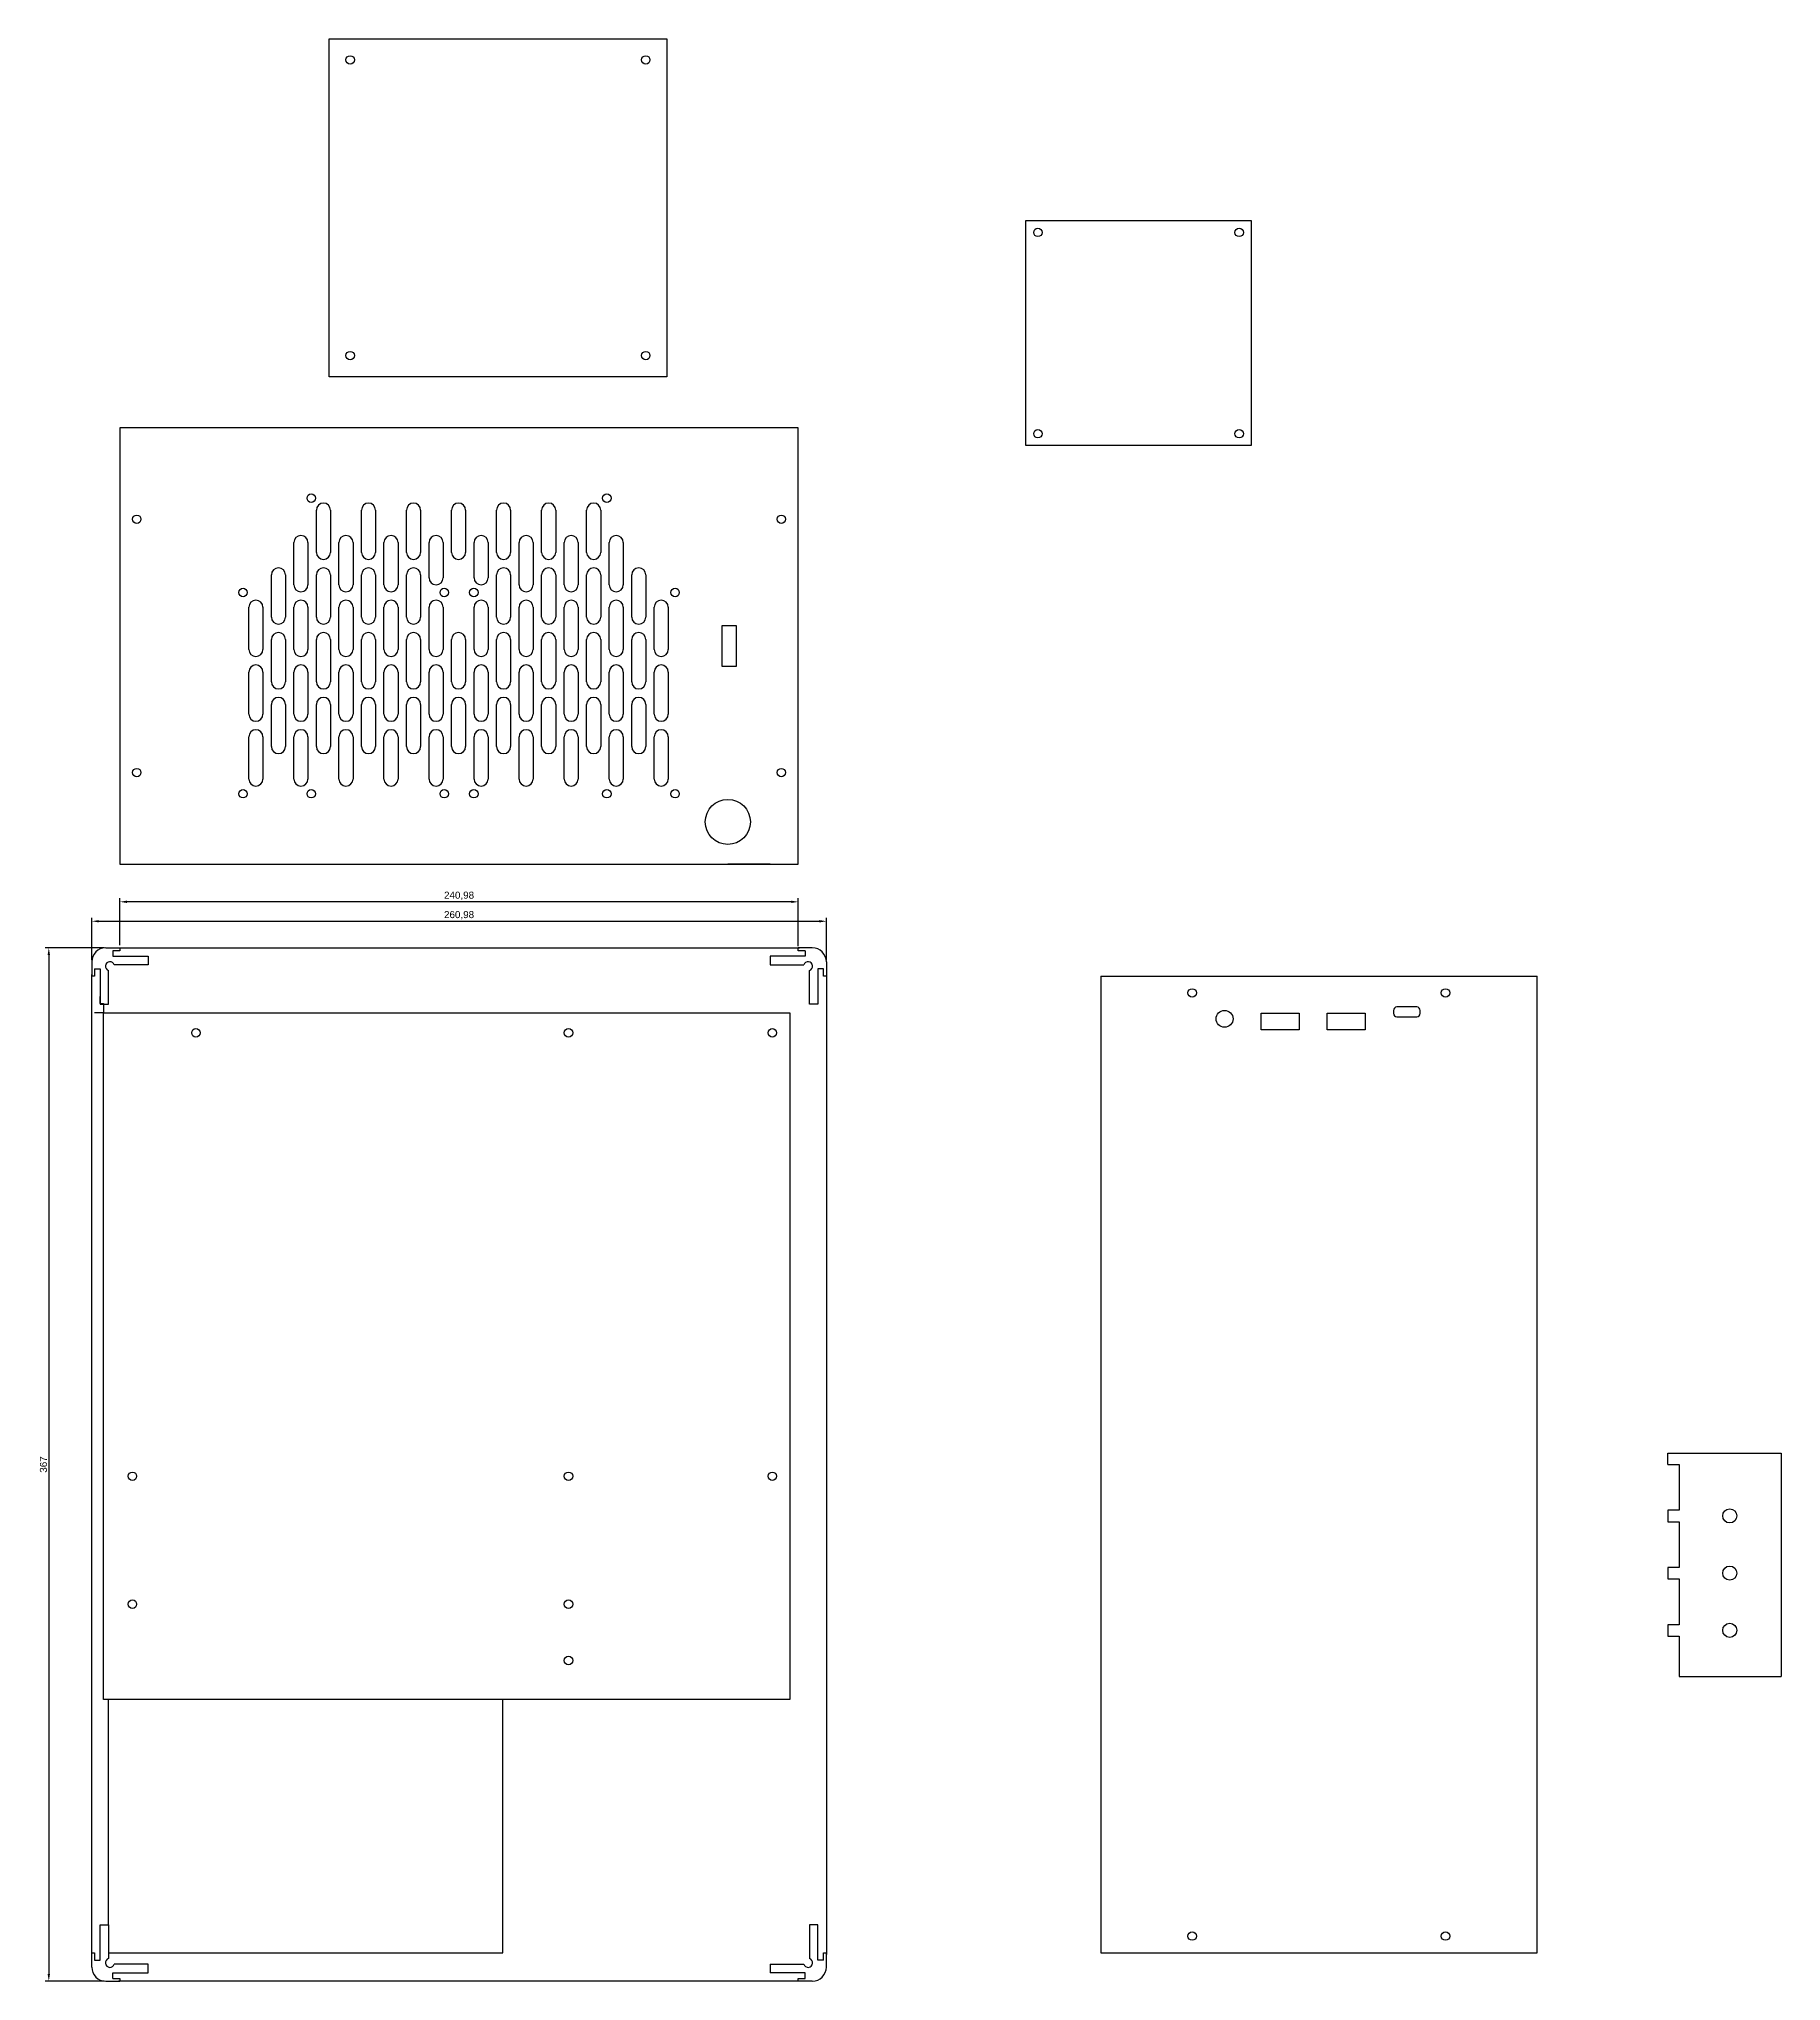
# Model space of a CAD drawing. Header units: millimetres. Extents: x 1161 to 6255, y 1546 to 2671.
# Drawn here: x 2227 to 2846, y 1981 to 2671 of the extents above; entities that cross this region are included whole.
import ezdxf

# ---------------------------------------------------------------- set-up
doc = ezdxf.new("R2010")
doc.units = ezdxf.units.MM
doc.styles.get("Standard").update_dxf_attribs({"font": 'arial.ttf'})
doc.dimstyles.new('ISO-25', dxfattribs={"dimtxt": 2.5, "dimasz": 2.5, "dimexe": 1.25, "dimexo": 0.625, "dimtad": 1, "dimtxsty": 'Standard', "dimcen": 2.5, "dimadec": 0, "dimazin": 0, "dimtfac": 1, "dimtmove": 0, "dimatfit": 3, "dimfxl": 1, "dimarcsym": 0})

# ---------------------------------------------------------------- blocks, each defined once
blk = doc.blocks.new('*D48')
at = {"color": 0, "lineweight": -2, "transparency": 16777216}
for p, q in [((2250.4, 2347.71), (2229.53, 2347.71)), ((2230.78, 2345.21), (2230.78, 1983.21)), ((2250.4, 1980.71), (2229.53, 1980.71))]:
    blk.add_line(p, q, dxfattribs=at)
at = {"color": 0, "transparency": 16777216}
for points in [[(2230.36, 2345.21), (2231.2, 2345.21), (2230.78, 2347.71)], [(2230.36, 1983.21), (2231.2, 1983.21), (2230.78, 1980.71)]]:
    blk.add_solid(points, dxfattribs=at)
at = {"layer": 'Defpoints', "color": 0, "transparency": 16777216}
for p in [(2251.03, 2347.71), (2230.78, 1980.71), (2251.03, 1980.71)]:
    blk.add_point(p, dxfattribs=at)
at = {"color": 0, "transparency": 16777216, "insert": (2228.88, 2164.21), "char_height": 2.5, "attachment_point": 5, "rotation": 90}
blk.add_mtext('367', dxfattribs=at)
blk = doc.blocks.new('*D49')
at = {"color": 0, "lineweight": -2, "transparency": 16777216}
for p, q in [((2246.03, 2343.33), (2246.03, 2358.41)), ((2248.53, 2357.16), (2504.51, 2357.16)), ((2507.01, 2343.33), (2507.01, 2358.41))]:
    blk.add_line(p, q, dxfattribs=at)
at = {"color": 0, "transparency": 16777216}
for points in [[(2248.53, 2357.58), (2248.53, 2356.74), (2246.03, 2357.16)], [(2504.51, 2357.58), (2504.51, 2356.74), (2507.01, 2357.16)]]:
    blk.add_solid(points, dxfattribs=at)
at = {"layer": 'Defpoints', "color": 0, "transparency": 16777216}
for p in [(2507.01, 2357.16), (2246.03, 2342.71), (2507.01, 2342.71)]:
    blk.add_point(p, dxfattribs=at)
at = {"color": 0, "transparency": 16777216, "insert": (2376.52, 2359.29), "char_height": 2.5, "attachment_point": 5}
blk.add_mtext('260,98', dxfattribs=at)
blk = doc.blocks.new('*D182')
at = {"color": 0, "lineweight": -2, "transparency": 16777216}
for p, q in [((2256.03, 2348.62), (2256.03, 2365.31)), ((2494.51, 2364.06), (2258.53, 2364.06)), ((2497.01, 2348.33), (2497.01, 2365.31))]:
    blk.add_line(p, q, dxfattribs=at)
at = {"color": 0, "transparency": 16777216}
for points in [[(2258.53, 2364.48), (2258.53, 2363.64), (2256.03, 2364.06)], [(2494.51, 2364.48), (2494.51, 2363.64), (2497.01, 2364.06)]]:
    blk.add_solid(points, dxfattribs=at)
at = {"layer": 'Defpoints', "color": 0, "transparency": 16777216}
for p in [(2256.03, 2364.06), (2256.03, 2348), (2497.01, 2347.71)]:
    blk.add_point(p, dxfattribs=at)
at = {"color": 0, "transparency": 16777216, "insert": (2376.52, 2366.19), "char_height": 2.5, "attachment_point": 5}
blk.add_mtext('240,98', dxfattribs=at)

msp = doc.modelspace()

# ---------------------------------------------------------------- linework, layer by layer
for p, q in [((2330.323, 2670.564), (2450.323, 2670.564)), ((2330.323, 2550.564), (2330.323, 2670.564)), ((2450.323, 2670.564), (2450.323, 2550.564)), ((2577.92, 2606.08), (2657.92, 2606.08)), ((2577.92, 2526.08), (2577.92, 2606.08)), ((2657.92, 2606.08), (2657.92, 2526.08)), ((2450.323, 2550.564), (2330.323, 2550.564)), ((2497.007, 2532.441), (2256.027, 2532.441)), ((2256.027, 2532.441), (2256.027, 2377.441)), ((2497.007, 2377.441), (2497.007, 2532.441)), ((2657.92, 2526.08), (2577.92, 2526.08)), ((2325.844, 2488.181), (2325.844, 2503.181)), ((2330.844, 2503.181), (2330.844, 2488.181)), ((2341.844, 2488.181), (2341.844, 2503.181)), ((2346.844, 2503.181), (2346.844, 2488.181)), ((2357.844, 2488.181), (2357.844, 2503.181)), ((2362.844, 2503.181), (2362.844, 2488.181)), ((2373.844, 2488.181), (2373.844, 2503.181)), ((2378.844, 2503.181), (2378.844, 2488.181)), ((2389.844, 2488.181), (2389.844, 2503.181)), ((2394.844, 2503.181), (2394.844, 2488.181)), ((2405.844, 2488.181), (2405.844, 2503.181)), ((2410.844, 2503.181), (2410.844, 2488.181)), ((2421.844, 2488.181), (2421.844, 2503.181)), ((2426.844, 2503.181), (2426.844, 2488.181)), ((2317.844, 2476.681), (2317.844, 2491.681)), ((2322.844, 2491.681), (2322.844, 2476.681)), ((2333.844, 2476.681), (2333.844, 2491.681)), ((2338.844, 2491.681), (2338.844, 2476.681)), ((2349.844, 2476.681), (2349.844, 2491.681)), ((2354.844, 2491.681), (2354.844, 2476.681)), ((2365.844, 2479.181), (2365.844, 2491.681)), ((2370.844, 2491.681), (2370.844, 2479.181)), ((2381.844, 2479.181), (2381.844, 2491.681)), ((2386.844, 2491.681), (2386.844, 2479.181)), ((2397.844, 2476.681), (2397.844, 2491.681)), ((2402.844, 2491.681), (2402.844, 2476.681)), ((2413.844, 2476.681), (2413.844, 2491.681)), ((2418.844, 2491.681), (2418.844, 2476.681)), ((2429.844, 2476.681), (2429.844, 2491.681)), ((2434.844, 2491.681), (2434.844, 2476.681)), ((2309.844, 2465.181), (2309.844, 2480.181)), ((2314.844, 2480.181), (2314.844, 2465.181)), ((2325.844, 2465.181), (2325.844, 2480.181)), ((2330.844, 2480.181), (2330.844, 2465.181)), ((2341.844, 2465.181), (2341.844, 2480.181)), ((2346.844, 2480.181), (2346.844, 2465.181)), ((2357.844, 2465.181), (2357.844, 2480.181)), ((2362.844, 2480.181), (2362.844, 2465.181)), ((2389.844, 2465.181), (2389.844, 2480.181)), ((2394.844, 2480.181), (2394.844, 2465.181)), ((2405.844, 2465.181), (2405.844, 2480.181)), ((2410.844, 2480.181), (2410.844, 2465.181)), ((2421.844, 2465.181), (2421.844, 2480.181)), ((2426.844, 2480.181), (2426.844, 2465.181)), ((2437.844, 2465.181), (2437.844, 2480.181)), ((2442.844, 2480.181), (2442.844, 2465.181)), ((2301.844, 2453.681), (2301.844, 2468.681)), ((2306.844, 2468.681), (2306.844, 2453.681)), ((2306.844, 2468.681), (2306.844, 2461.181)), ((2317.844, 2453.681), (2317.844, 2468.681)), ((2322.844, 2468.681), (2322.844, 2453.681)), ((2333.844, 2453.681), (2333.844, 2468.681)), ((2338.844, 2468.681), (2338.844, 2453.681)), ((2349.844, 2453.681), (2349.844, 2468.681)), ((2354.844, 2468.681), (2354.844, 2453.681)), ((2365.844, 2453.681), (2365.844, 2468.681)), ((2370.844, 2468.681), (2370.844, 2453.681)), ((2381.844, 2453.681), (2381.844, 2468.681)), ((2386.844, 2468.681), (2386.844, 2453.681)), ((2397.844, 2453.681), (2397.844, 2468.681)), ((2402.844, 2468.681), (2402.844, 2453.681)), ((2413.844, 2453.681), (2413.844, 2468.681)), ((2418.844, 2468.681), (2418.844, 2453.681)), ((2429.844, 2453.681), (2429.844, 2468.681)), ((2434.844, 2468.681), (2434.844, 2453.681)), ((2445.844, 2453.681), (2445.844, 2468.681)), ((2450.844, 2468.681), (2450.844, 2453.681)), ((2309.844, 2442.181), (2309.844, 2457.181)), ((2314.844, 2457.181), (2314.844, 2442.181)), ((2325.844, 2442.181), (2325.844, 2457.181)), ((2330.844, 2457.181), (2330.844, 2442.181)), ((2341.844, 2442.181), (2341.844, 2457.181)), ((2346.844, 2457.181), (2346.844, 2442.181)), ((2357.844, 2442.181), (2357.844, 2457.181)), ((2362.844, 2457.181), (2362.844, 2442.181)), ((2373.844, 2442.181), (2373.844, 2457.181)), ((2378.844, 2457.181), (2378.844, 2442.181)), ((2389.844, 2442.181), (2389.844, 2457.181)), ((2394.844, 2457.181), (2394.844, 2442.181)), ((2405.844, 2442.181), (2405.844, 2457.181)), ((2410.844, 2457.181), (2410.844, 2442.181)), ((2421.844, 2442.181), (2421.844, 2457.181)), ((2426.844, 2457.181), (2426.844, 2442.181)), ((2437.844, 2442.181), (2437.844, 2457.181)), ((2442.844, 2457.181), (2442.844, 2442.181)), ((2470.007, 2447.691), (2470.007, 2462.191)), ((2470.007, 2462.191), (2475.007, 2462.191)), ((2475.007, 2462.191), (2475.007, 2447.691)), ((2301.844, 2430.681), (2301.844, 2445.681)), ((2306.844, 2445.681), (2306.844, 2430.681)), ((2317.844, 2430.681), (2317.844, 2445.681)), ((2322.844, 2445.681), (2322.844, 2430.681)), ((2333.844, 2430.681), (2333.844, 2445.681)), ((2338.844, 2445.681), (2338.844, 2430.681)), ((2349.844, 2430.681), (2349.844, 2445.681)), ((2354.844, 2445.681), (2354.844, 2430.681)), ((2365.844, 2430.681), (2365.844, 2445.681)), ((2370.844, 2445.681), (2370.844, 2430.681)), ((2381.844, 2430.681), (2381.844, 2445.681)), ((2386.844, 2445.681), (2386.844, 2430.681)), ((2397.844, 2430.681), (2397.844, 2445.681)), ((2402.844, 2445.681), (2402.844, 2430.681)), ((2413.844, 2430.681), (2413.844, 2445.681)), ((2418.844, 2445.681), (2418.844, 2430.681)), ((2429.844, 2430.681), (2429.844, 2445.681)), ((2434.844, 2445.681), (2434.844, 2430.681)), ((2445.844, 2430.681), (2445.844, 2445.681)), ((2450.844, 2445.681), (2450.844, 2430.681)), ((2475.007, 2447.691), (2470.007, 2447.691)), ((2309.844, 2419.181), (2309.844, 2434.181)), ((2314.844, 2434.181), (2314.844, 2419.181)), ((2325.844, 2419.181), (2325.844, 2434.181)), ((2330.844, 2434.181), (2330.844, 2419.181)), ((2341.844, 2419.181), (2341.844, 2434.181)), ((2346.844, 2434.181), (2346.844, 2419.181)), ((2357.844, 2419.181), (2357.844, 2434.181)), ((2362.844, 2434.181), (2362.844, 2419.181)), ((2373.844, 2419.181), (2373.844, 2434.181)), ((2378.844, 2434.181), (2378.844, 2419.181)), ((2389.844, 2419.181), (2389.844, 2434.181)), ((2394.844, 2434.181), (2394.844, 2419.181)), ((2405.844, 2419.181), (2405.844, 2434.181)), ((2410.844, 2434.181), (2410.844, 2419.181)), ((2421.844, 2419.181), (2421.844, 2434.181)), ((2426.844, 2434.181), (2426.844, 2419.181)), ((2437.844, 2419.181), (2437.844, 2434.181)), ((2442.844, 2434.181), (2442.844, 2419.181)), ((2301.844, 2407.681), (2301.844, 2422.681)), ((2306.844, 2422.681), (2306.844, 2407.681)), ((2317.844, 2407.681), (2317.844, 2422.681)), ((2322.844, 2422.681), (2322.844, 2407.681)), ((2333.844, 2407.681), (2333.844, 2422.681)), ((2338.844, 2422.681), (2338.844, 2407.681)), ((2349.844, 2407.681), (2349.844, 2422.681)), ((2354.844, 2422.681), (2354.844, 2407.681)), ((2365.844, 2407.681), (2365.844, 2422.681)), ((2370.844, 2422.681), (2370.844, 2407.681)), ((2381.844, 2407.681), (2381.844, 2422.681)), ((2386.844, 2422.681), (2386.844, 2407.681)), ((2397.844, 2407.681), (2397.844, 2422.681)), ((2402.844, 2422.681), (2402.844, 2407.681)), ((2413.844, 2407.681), (2413.844, 2422.681)), ((2418.844, 2422.681), (2418.844, 2407.681)), ((2429.844, 2407.681), (2429.844, 2422.681)), ((2434.844, 2422.681), (2434.844, 2407.681)), ((2445.844, 2407.681), (2445.844, 2422.681)), ((2450.844, 2422.681), (2450.844, 2407.681)), ((2256.027, 2377.441), (2497.007, 2377.441)), ((2487.007, 2377.441), (2472.007, 2377.441)), ((2251.027, 2347.709), (2256.027, 2347.709)), ((2253.527, 2346.709), (2253.527, 2344.709)), ((2256.027, 2346.709), (2253.527, 2346.709)), ((2256.027, 2347.709), (2256.027, 2346.709)), ((2256.027, 2347.709), (2497.507, 2347.709)), ((2502.007, 2347.709), (2497.007, 2347.709)), ((2497.007, 2346.709), (2497.007, 2347.709)), ((2499.507, 2346.709), (2497.007, 2346.709)), ((2499.507, 2346.709), (2499.507, 2344.709)), ((2246.027, 2342.709), (2246.027, 2337.709)), ((2247.027, 2340.209), (2249.027, 2340.209)), ((2247.027, 2340.209), (2247.027, 2337.709)), ((2249.027, 2340.209), (2249.027, 2327.709)), ((2252.027, 2327.709), (2252.027, 2339.689)), ((2253.527, 2344.709), (2266.027, 2344.709)), ((2266.027, 2341.709), (2254.047, 2341.709)), ((2266.027, 2344.709), (2266.027, 2341.709)), ((2499.507, 2344.709), (2487.007, 2344.709)), ((2487.007, 2344.709), (2487.007, 2341.709)), ((2487.007, 2341.709), (2498.987, 2341.709)), ((2501.007, 2327.709), (2501.007, 2339.689)), ((2506.007, 2340.209), (2504.007, 2340.209)), ((2504.007, 2340.209), (2504.007, 2327.709)), ((2506.007, 2337.709), (2506.007, 2340.209)), ((2507.007, 2342.709), (2507.007, 2337.709)), ((2246.027, 1990.713), (2246.027, 2338.209)), ((2247.027, 2337.709), (2246.027, 2337.709)), ((2507.007, 2337.709), (2506.007, 2337.709)), ((2507.007, 2337.709), (2507.007, 1990.213)), ((2604.471, 2337.709), (2604.471, 1990.713)), ((2604.471, 2337.709), (2759.471, 2337.709)), ((2759.471, 1990.713), (2759.471, 2337.709)), ((2249.027, 2327.909), (2249.027, 2330.449)), ((2249.027, 2327.909), (2250.167, 2327.909)), ((2249.027, 2327.709), (2252.027, 2327.709)), ((2250.167, 2327.909), (2250.167, 2324.609)), ((2504.007, 2327.709), (2501.007, 2327.709)), ((2604.471, 2327.709), (2604.471, 2326.709)), ((2708.471, 2325.459), (2708.471, 2324.459)), ((2716.721, 2326.709), (2709.721, 2326.709)), ((2717.971, 2324.459), (2717.971, 2325.459)), ((2249.027, 2324.609), (2247.027, 2324.609)), ((2250.167, 2324.609), (2249.027, 2324.609)), ((2250.167, 2324.609), (2494.007, 2324.609)), ((2250.167, 2080.769), (2250.167, 2324.609)), ((2494.007, 2324.609), (2494.007, 2080.769)), ((2661.471, 2318.549), (2661.471, 2324.549)), ((2661.471, 2324.549), (2674.971, 2324.549)), ((2674.971, 2318.549), (2661.471, 2318.549)), ((2674.971, 2324.549), (2674.971, 2318.549)), ((2684.971, 2318.549), (2684.971, 2324.549)), ((2684.971, 2324.549), (2698.471, 2324.549)), ((2698.471, 2318.549), (2684.971, 2318.549)), ((2698.471, 2324.549), (2698.471, 2318.549)), ((2709.721, 2323.209), (2716.721, 2323.209)), ((2805.925, 2168.277), (2846.195, 2168.277)), ((2805.925, 2164.213), (2805.925, 2168.277)), ((2846.195, 2168.277), (2846.195, 2088.902)), ((2805.925, 2164.213), (2809.925, 2164.213)), ((2809.925, 2164.213), (2809.925, 2147.957)), ((2805.925, 2147.957), (2805.925, 2143.893)), ((2809.925, 2147.957), (2805.925, 2147.957)), ((2805.925, 2147.957), (2805.925, 2143.893)), ((2805.925, 2143.893), (2809.925, 2143.893)), ((2809.925, 2143.893), (2809.925, 2127.637)), ((2805.925, 2127.637), (2805.925, 2123.573)), ((2809.925, 2127.637), (2805.925, 2127.637)), ((2805.925, 2127.637), (2805.925, 2123.573)), ((2805.925, 2123.573), (2809.925, 2123.573)), ((2809.925, 2123.573), (2809.925, 2107.317)), ((2805.925, 2107.317), (2805.925, 2103.253)), ((2809.925, 2107.317), (2805.925, 2107.317)), ((2805.925, 2107.317), (2805.925, 2103.253)), ((2805.925, 2103.253), (2809.925, 2103.253)), ((2809.925, 2103.253), (2809.925, 2088.902)), ((2809.925, 2088.902), (2846.195, 2088.902)), ((2494.007, 2080.769), (2250.167, 2080.769)), ((2252.027, 2000.713), (2252.027, 2080.769)), ((2392.027, 1990.713), (2392.027, 2080.769)), ((2249.027, 1988.213), (2249.027, 2000.713)), ((2249.027, 2000.713), (2252.027, 2000.713)), ((2252.027, 2000.713), (2252.027, 1988.733)), ((2504.007, 2000.713), (2501.007, 2000.713)), ((2501.007, 2000.713), (2501.007, 1988.733)), ((2504.007, 1988.213), (2504.007, 2000.713)), ((2246.027, 1985.713), (2246.027, 1990.713)), ((2246.027, 1990.713), (2247.027, 1990.713)), ((2247.027, 1990.713), (2247.027, 1988.213)), ((2247.027, 1988.213), (2249.027, 1988.213)), ((2252.027, 1990.713), (2392.027, 1990.713)), ((2506.007, 1988.213), (2504.007, 1988.213)), ((2506.007, 1988.213), (2506.007, 1990.713)), ((2506.007, 1990.713), (2507.007, 1990.713)), ((2507.007, 1985.713), (2507.007, 1990.713)), ((2604.471, 1990.713), (2759.471, 1990.713)), ((2251.027, 1980.713), (2256.027, 1980.713)), ((2253.527, 1981.713), (2253.527, 1983.713)), ((2253.527, 1983.713), (2266.027, 1983.713)), ((2253.527, 1981.713), (2256.027, 1981.713)), ((2266.027, 1986.713), (2254.047, 1986.713)), ((2497.007, 1980.713), (2255.527, 1980.713)), ((2256.027, 1981.713), (2256.027, 1980.713)), ((2266.027, 1983.713), (2266.027, 1986.713)), ((2487.007, 1986.713), (2498.987, 1986.713)), ((2487.007, 1986.713), (2487.007, 1983.713)), ((2499.507, 1983.713), (2487.007, 1983.713)), ((2497.007, 1981.713), (2499.507, 1981.713)), ((2497.007, 1980.713), (2497.007, 1981.713)), ((2502.007, 1980.713), (2497.007, 1980.713)), ((2499.507, 1981.713), (2499.507, 1983.713))]:
    msp.add_line(p, q)
for centre, radius in [((2337.823, 2663.064), 1.5), ((2442.823, 2663.064), 1.5), ((2582.17, 2601.83), 1.5), ((2653.67, 2601.83), 1.5), ((2337.823, 2558.064), 1.5), ((2442.823, 2558.064), 1.5), ((2582.17, 2530.33), 1.5), ((2653.67, 2530.33), 1.5), ((2324.017, 2507.441), 1.5), ((2429.017, 2507.441), 1.5), ((2262.027, 2499.941), 1.5), ((2491.007, 2499.941), 1.5), ((2299.767, 2473.941), 1.5), ((2371.267, 2473.941), 1.5), ((2381.767, 2473.941), 1.5), ((2453.267, 2473.941), 1.5), ((2262.027, 2409.941), 1.5), ((2491.007, 2409.941), 1.5), ((2299.767, 2402.441), 1.5), ((2324.017, 2402.441), 1.5), ((2371.267, 2402.441), 1.5), ((2381.767, 2402.441), 1.5), ((2429.017, 2402.441), 1.5), ((2453.267, 2402.441), 1.5), ((2472.007, 2392.441), 8), ((2636.971, 2331.709), 1.5), ((2726.971, 2331.709), 1.5), ((2648.471, 2322.509), 3), ((2283.037, 2317.509), 1.5), ((2415.417, 2317.509), 1.5), ((2487.807, 2317.509), 1.5), ((2260.477, 2160.029), 1.5), ((2415.417, 2160.029), 1.5), ((2487.807, 2160.029), 1.5), ((2827.925, 2145.957), 2.5), ((2827.925, 2125.637), 2.5), ((2260.477, 2114.609), 1.5), ((2415.417, 2114.609), 1.5), ((2827.925, 2105.317), 2.5), ((2415.417, 2094.589), 1.5), ((2636.971, 1996.713), 1.5), ((2726.971, 1996.713), 1.5)]:
    msp.add_circle(centre, radius)
for centre, radius, start, end in [((2328.344, 2503.181), 2.5, 0, 180), ((2344.344, 2503.181), 2.5, 0, 180), ((2360.344, 2503.181), 2.5, 0, 180), ((2376.344, 2503.181), 2.5, 0, 180), ((2392.344, 2503.181), 2.5, 0, 180), ((2408.344, 2503.181), 2.5, 0, 180), ((2424.344, 2503.181), 2.5, 0, 180), ((2320.344, 2491.681), 2.5, 0, 180), ((2336.344, 2491.681), 2.5, 0, 180), ((2352.344, 2491.681), 2.5, 0, 180), ((2368.344, 2491.681), 2.5, 0, 180), ((2384.344, 2491.681), 2.5, 0, 180), ((2400.344, 2491.681), 2.5, 0, 180), ((2416.344, 2491.681), 2.5, 0, 180), ((2432.344, 2491.681), 2.5, 0, 180), ((2328.344, 2488.181), 2.5, 180, 0), ((2344.344, 2488.181), 2.5, 180, 0), ((2360.344, 2488.181), 2.5, 180, 0), ((2376.344, 2488.181), 2.5, 180, 0), ((2392.344, 2488.181), 2.5, 180, 0), ((2408.344, 2488.181), 2.5, 180, 0), ((2424.344, 2488.181), 2.5, 180, 0), ((2312.344, 2480.181), 2.5, 0, 180), ((2320.344, 2476.681), 2.5, 180, 0), ((2328.344, 2480.181), 2.5, 0, 180), ((2336.344, 2476.681), 2.5, 180, 0), ((2344.344, 2480.181), 2.5, 0, 180), ((2352.344, 2476.681), 2.5, 180, 0), ((2360.344, 2480.181), 2.5, 0, 180), ((2368.344, 2479.181), 2.5, 180, 0), ((2384.344, 2479.181), 2.5, 180, 0), ((2392.344, 2480.181), 2.5, 0, 180), ((2400.344, 2476.681), 2.5, 180, 0), ((2408.344, 2480.181), 2.5, 0, 180), ((2416.344, 2476.681), 2.5, 180, 0), ((2424.344, 2480.181), 2.5, 0, 180), ((2432.344, 2476.681), 2.5, 180, 0), ((2440.344, 2480.181), 2.5, 0, 180), ((2304.344, 2468.681), 2.5, 0, 180), ((2320.344, 2468.681), 2.5, 0, 180), ((2336.344, 2468.681), 2.5, 0, 180), ((2352.344, 2468.681), 2.5, 0, 180), ((2368.344, 2468.681), 2.5, 0, 180), ((2384.344, 2468.681), 2.5, 0, 180), ((2400.344, 2468.681), 2.5, 0, 180), ((2416.344, 2468.681), 2.5, 0, 180), ((2432.344, 2468.681), 2.5, 0, 180), ((2448.344, 2468.681), 2.5, 0, 180), ((2312.344, 2465.181), 2.5, 180, 0), ((2328.344, 2465.181), 2.5, 180, 0), ((2344.344, 2465.181), 2.5, 180, 0), ((2360.344, 2465.181), 2.5, 180, 0), ((2392.344, 2465.181), 2.5, 180, 0), ((2408.344, 2465.181), 2.5, 180, 0), ((2424.344, 2465.181), 2.5, 180, 0), ((2440.344, 2465.181), 2.5, 180, 0), ((2312.344, 2457.181), 2.5, 0, 180), ((2328.344, 2457.181), 2.5, 0, 180), ((2344.344, 2457.181), 2.5, 0, 180), ((2360.344, 2457.181), 2.5, 0, 180), ((2376.344, 2457.181), 2.5, 0, 180), ((2392.344, 2457.181), 2.5, 0, 180), ((2408.344, 2457.181), 2.5, 0, 180), ((2424.344, 2457.181), 2.5, 0, 180), ((2440.344, 2457.181), 2.5, 0, 180), ((2304.344, 2453.681), 2.5, 180, 0), ((2320.344, 2453.681), 2.5, 180, 0), ((2336.344, 2453.681), 2.5, 180, 0), ((2352.344, 2453.681), 2.5, 180, 0), ((2368.344, 2453.681), 2.5, 180, 0), ((2384.344, 2453.681), 2.5, 180, 0), ((2400.344, 2453.681), 2.5, 180, 0), ((2416.344, 2453.681), 2.5, 180, 0), ((2432.344, 2453.681), 2.5, 180, 0), ((2448.344, 2453.681), 2.5, 180, 0), ((2304.344, 2445.681), 2.5, 0, 180), ((2312.344, 2442.181), 2.5, 180, 0), ((2320.344, 2445.681), 2.5, 0, 180), ((2328.344, 2442.181), 2.5, 180, 0), ((2336.344, 2445.681), 2.5, 0, 180), ((2344.344, 2442.181), 2.5, 180, 0), ((2352.344, 2445.681), 2.5, 0, 180), ((2360.344, 2442.181), 2.5, 180, 0), ((2368.344, 2445.681), 2.5, 0, 180), ((2376.344, 2442.181), 2.5, 180, 0), ((2384.344, 2445.681), 2.5, 0, 180), ((2392.344, 2442.181), 2.5, 180, 0), ((2400.344, 2445.681), 2.5, 0, 180), ((2408.344, 2442.181), 2.5, 180, 0), ((2416.344, 2445.681), 2.5, 0, 180), ((2424.344, 2442.181), 2.5, 180, 0), ((2432.344, 2445.681), 2.5, 0, 180), ((2440.344, 2442.181), 2.5, 180, 0), ((2448.344, 2445.681), 2.5, 0, 180), ((2312.344, 2434.181), 2.5, 0, 180), ((2328.344, 2434.181), 2.5, 0, 180), ((2344.344, 2434.181), 2.5, 0, 180), ((2360.344, 2434.181), 2.5, 0, 180), ((2376.344, 2434.181), 2.5, 0, 180), ((2392.344, 2434.181), 2.5, 0, 180), ((2408.344, 2434.181), 2.5, 0, 180), ((2424.344, 2434.181), 2.5, 0, 180), ((2440.344, 2434.181), 2.5, 0, 180), ((2304.344, 2430.681), 2.5, 180, 0), ((2320.344, 2430.681), 2.5, 180, 0), ((2336.344, 2430.681), 2.5, 180, 0), ((2352.344, 2430.681), 2.5, 180, 0), ((2368.344, 2430.681), 2.5, 180, 0), ((2384.344, 2430.681), 2.5, 180, 0), ((2400.344, 2430.681), 2.5, 180, 0), ((2416.344, 2430.681), 2.5, 180, 0), ((2432.344, 2430.681), 2.5, 180, 0), ((2448.344, 2430.681), 2.5, 180, 0), ((2304.344, 2422.681), 2.5, 0, 180), ((2320.344, 2422.681), 2.5, 0, 180), ((2336.344, 2422.681), 2.5, 0, 180), ((2352.344, 2422.681), 2.5, 0, 180), ((2368.344, 2422.681), 2.5, 0, 180), ((2384.344, 2422.681), 2.5, 0, 180), ((2400.344, 2422.681), 2.5, 0, 180), ((2416.344, 2422.681), 2.5, 0, 180), ((2432.344, 2422.681), 2.5, 0, 180), ((2448.344, 2422.681), 2.5, 0, 180), ((2312.344, 2419.181), 2.5, 180, 0), ((2328.344, 2419.181), 2.5, 180, 0), ((2344.344, 2419.181), 2.5, 180, 0), ((2360.344, 2419.181), 2.5, 180, 0), ((2376.344, 2419.181), 2.5, 180, 0), ((2392.344, 2419.181), 2.5, 180, 0), ((2408.344, 2419.181), 2.5, 180, 0), ((2424.344, 2419.181), 2.5, 180, 0), ((2440.344, 2419.181), 2.5, 180, 0), ((2304.344, 2407.681), 2.5, 180, 0), ((2320.344, 2407.681), 2.5, 180, 0), ((2336.344, 2407.681), 2.5, 180, 0), ((2352.344, 2407.681), 2.5, 180, 0), ((2368.344, 2407.681), 2.5, 180, 0), ((2384.344, 2407.681), 2.5, 180, 0), ((2400.344, 2407.681), 2.5, 180, 0), ((2416.344, 2407.681), 2.5, 180, 0), ((2432.344, 2407.681), 2.5, 180, 0), ((2448.344, 2407.681), 2.5, 180, 0), ((2251.027, 2342.709), 5, 90, 180), ((2502.007, 2342.709), 5, 0, 90), ((2252.527, 2341.209), 1.6, 18.209957, 251.790043), ((2500.507, 2341.209), 1.6, 288.209957, 161.790043), ((2709.721, 2325.459), 1.25, 90, 180), ((2716.721, 2325.459), 1.25, 0, 90), ((2709.721, 2324.459), 1.25, 180, 270), ((2716.721, 2324.459), 1.25, 270, 0), ((2252.527, 1987.213), 1.6, 108.209957, 341.790043), ((2500.507, 1987.213), 1.6, 198.209957, 71.790043), ((2251.027, 1985.713), 5, 180, 270), ((2502.007, 1985.713), 5, 270, 0)]:
    msp.add_arc(centre, radius, start, end)

# ---------------------------------------------------------------- dimensions: what is measured, and where the dimension line sits
for base, p1, p2, picture, middle in [((2256.027, 2364.06), (2497.007, 2347.709), (2256.027, 2347.997), '*D182', (2376.517, 2366.187)), ((2507.007, 2357.16), (2246.027, 2342.709), (2507.007, 2342.709), '*D49', (2376.517, 2359.287))]:
    dim = msp.add_linear_dim(base=base, p1=p1, p2=p2, dimstyle='ISO-25')
    dim.commit()
    dim.dimension.update_dxf_attribs({"geometry": picture, "text_midpoint": middle})
dim = msp.add_linear_dim(base=(2230.778, 1980.713), p1=(2251.027, 2347.709), p2=(2251.027, 1980.713), angle=90, dimstyle='ISO-25')
dim.commit()
dim.dimension.update_dxf_attribs({"geometry": '*D48', "text_midpoint": (2228.876, 2164.211)})

doc.saveas('drawing.dxf')
